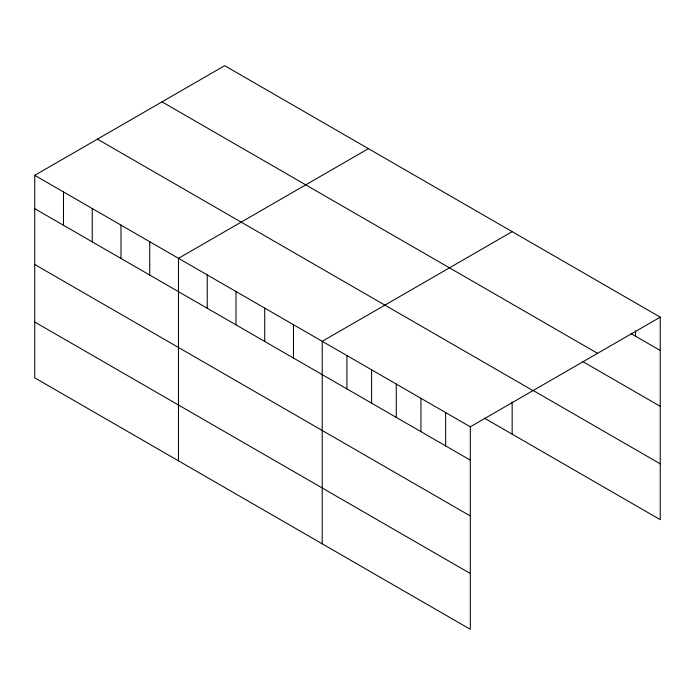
<?xml version="1.0" encoding="UTF-8"?>
<svg xmlns="http://www.w3.org/2000/svg" width="695" height="695" viewBox="0 0 695 695"><rect width="100%" height="100%" fill="white"/><g stroke="black" fill="none" stroke-linecap="round" stroke-linejoin="round"><path stroke-width="1.04" d="M34.75 175.331L470.315 426.808L470.315 629.322L34.75 377.845L34.75 175.331L224.685 65.677L660.25 317.155L660.25 519.669L484.337 418.103M368.419 148.661L178.485 258.323L178.485 460.837M512.154 231.652L322.228 341.306L322.228 543.82M470.315 426.808L660.25 317.155M630.999 333.6L660.25 350.488M162.005 101.861L597.57 353.338M582.549 361.452L660.25 406.314M533.187 390.477L660.25 463.834M97.43 139.148L532.995 390.616M34.75 208.674L470.315 460.142M34.75 264.5L470.315 515.968M34.75 322.02L470.315 573.497M635.569 330.863L635.569 336.232M512.154 401.953L512.154 434.166M445.634 412.561L445.634 445.895M420.953 398.305L420.953 431.638M396.272 384.057L396.272 417.391M371.59 369.81L371.59 403.143M346.909 355.553L346.909 388.896M293.481 324.713L293.481 358.047M264.726 308.111L264.726 341.445M235.979 291.518L235.979 324.852M207.232 274.916L207.232 308.25M149.738 241.721L149.738 275.055M120.991 225.128L120.991 258.462M92.244 208.526L92.244 241.869M63.497 191.933L63.497 225.267"/></g></svg>
